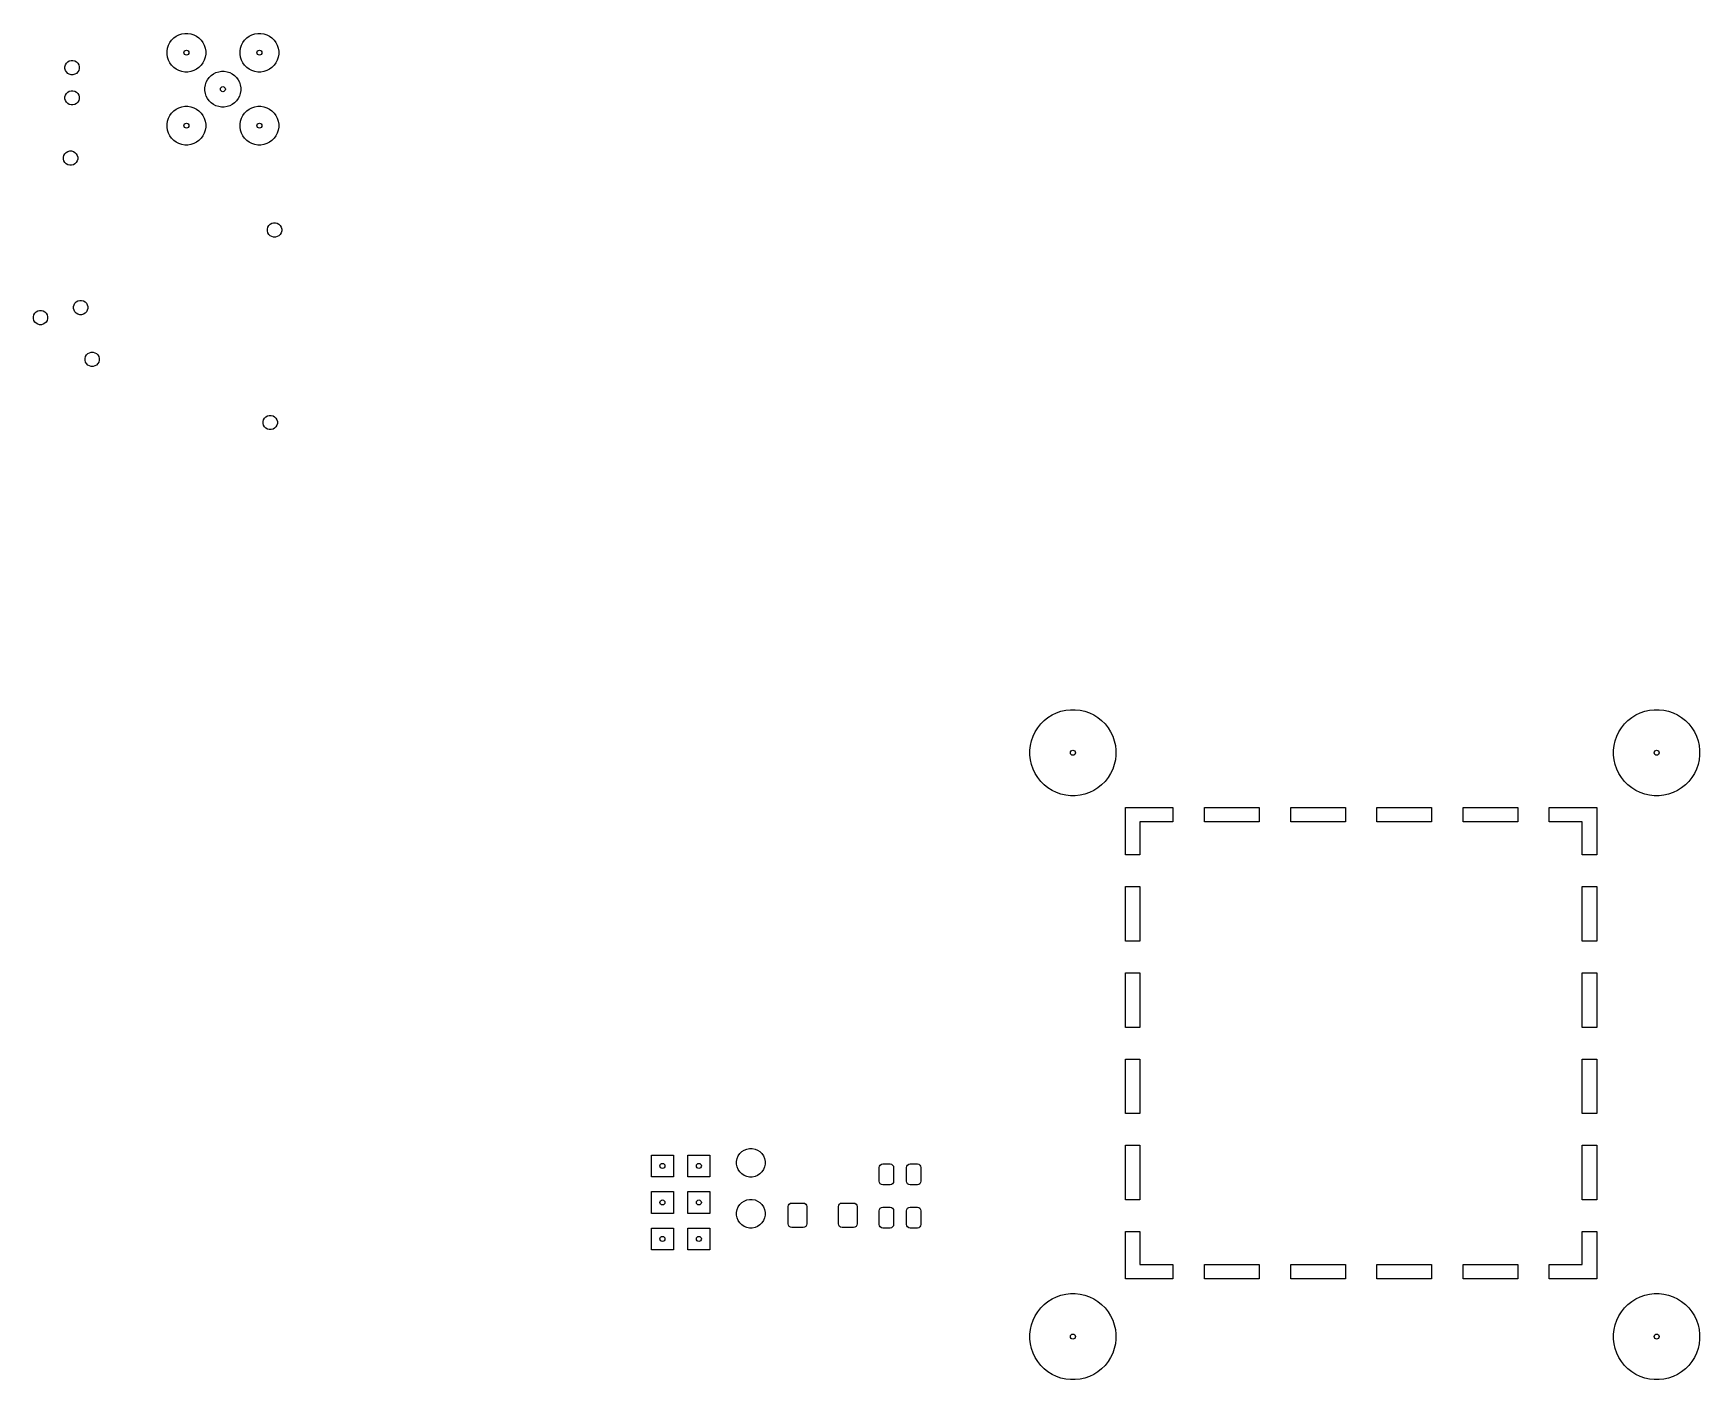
# Model space of a CAD drawing. Extents: x -2.45 to 2.12, y 0.28 to 3.97.
import ezdxf

# ---------------------------------------------------------------- set-up
doc = ezdxf.new("R2010")
doc.units = 0
doc.header["$MEASUREMENT"] = 0
doc.layers.add('BLACK', color=7, linetype='CONTINUOUS')

msp = doc.modelspace()

# ---------------------------------------------------------------- linework, layer by layer
at = {"layer": 'BLACK', "linetype": 'CONTINUOUS'}
for p, q in [((-2.0829, 3.9223), (-2.0816, 3.9305)), ((-2.0816, 3.9305), (-2.079, 3.9384)), ((-2.079, 3.9384), (-2.0752, 3.9459)), ((-2.0752, 3.9459), (-2.0703, 3.9526)), ((-2.0703, 3.9526), (-2.0644, 3.9585)), ((-2.0644, 3.9585), (-2.0577, 3.9634)), ((-2.0577, 3.9634), (-2.0503, 3.9672)), ((-2.0503, 3.9672), (-2.0423, 3.9698)), ((-2.0423, 3.9698), (-2.0341, 3.9711)), ((-2.0341, 3.9711), (-2.0258, 3.9711)), ((-2.0258, 3.9711), (-2.0175, 3.9698)), ((-2.0175, 3.9698), (-2.0096, 3.9672)), ((-2.0096, 3.9672), (-2.0022, 3.9634)), ((-2.0022, 3.9634), (-1.9954, 3.9585)), ((-1.9954, 3.9585), (-1.9895, 3.9526)), ((-1.9895, 3.9526), (-1.9846, 3.9459)), ((-1.9846, 3.9459), (-1.9808, 3.9384)), ((-1.9808, 3.9384), (-1.9782, 3.9305)), ((-1.9782, 3.9305), (-1.9769, 3.9223)), ((-1.8829, 3.9223), (-1.8816, 3.9305)), ((-1.8816, 3.9305), (-1.879, 3.9384)), ((-1.879, 3.9384), (-1.8752, 3.9459)), ((-1.8752, 3.9459), (-1.8703, 3.9526)), ((-1.8703, 3.9526), (-1.8644, 3.9585)), ((-1.8644, 3.9585), (-1.8577, 3.9634)), ((-1.8577, 3.9634), (-1.8503, 3.9672)), ((-1.8503, 3.9672), (-1.8423, 3.9698)), ((-1.8423, 3.9698), (-1.8341, 3.9711)), ((-1.8341, 3.9711), (-1.8258, 3.9711)), ((-1.8258, 3.9711), (-1.8175, 3.9698)), ((-1.8175, 3.9698), (-1.8096, 3.9672)), ((-1.8096, 3.9672), (-1.8022, 3.9634)), ((-1.8022, 3.9634), (-1.7954, 3.9585)), ((-1.7954, 3.9585), (-1.7895, 3.9526)), ((-1.7895, 3.9526), (-1.7846, 3.9459)), ((-1.7846, 3.9459), (-1.7808, 3.9384)), ((-1.7808, 3.9384), (-1.7782, 3.9305)), ((-1.7782, 3.9305), (-1.7769, 3.9223)), ((-2.3628, 3.8797), (-2.3615, 3.8847)), ((-2.3615, 3.8847), (-2.3589, 3.8891)), ((-2.3589, 3.8891), (-2.3553, 3.8928)), ((-2.3553, 3.8928), (-2.3508, 3.8954)), ((-2.3508, 3.8954), (-2.3459, 3.8967)), ((-2.3459, 3.8967), (-2.3407, 3.8967)), ((-2.3407, 3.8967), (-2.3358, 3.8954)), ((-2.3358, 3.8954), (-2.3313, 3.8928)), ((-2.3313, 3.8928), (-2.3277, 3.8891)), ((-2.3277, 3.8891), (-2.3251, 3.8847)), ((-2.3251, 3.8847), (-2.3238, 3.8797)), ((-2.0829, 3.9139), (-2.0829, 3.9223)), ((-2.0816, 3.9057), (-2.0829, 3.9139)), ((-2.079, 3.8978), (-2.0816, 3.9057)), ((-2.0752, 3.8903), (-2.079, 3.8978)), ((-2.0703, 3.8836), (-2.0752, 3.8903)), ((-2.0644, 3.8777), (-2.0703, 3.8836)), ((-1.9895, 3.8836), (-1.9954, 3.8777)), ((-1.9846, 3.8903), (-1.9895, 3.8836)), ((-1.9808, 3.8978), (-1.9846, 3.8903)), ((-1.9782, 3.9057), (-1.9808, 3.8978)), ((-1.9769, 3.9139), (-1.9782, 3.9057)), ((-1.9769, 3.9223), (-1.9769, 3.9139)), ((-1.8829, 3.9139), (-1.8829, 3.9223)), ((-1.8816, 3.9057), (-1.8829, 3.9139)), ((-1.879, 3.8978), (-1.8816, 3.9057)), ((-1.8752, 3.8903), (-1.879, 3.8978)), ((-1.8703, 3.8836), (-1.8752, 3.8903)), ((-1.8644, 3.8777), (-1.8703, 3.8836)), ((-1.7895, 3.8836), (-1.7954, 3.8777)), ((-1.7846, 3.8903), (-1.7895, 3.8836)), ((-1.7808, 3.8978), (-1.7846, 3.8903)), ((-1.7782, 3.9057), (-1.7808, 3.8978)), ((-1.7769, 3.9139), (-1.7782, 3.9057)), ((-1.7769, 3.9223), (-1.7769, 3.9139)), ((-2.3628, 3.8746), (-2.3628, 3.8797)), ((-2.3615, 3.8696), (-2.3628, 3.8746)), ((-2.3589, 3.8652), (-2.3615, 3.8696)), ((-2.3553, 3.8615), (-2.3589, 3.8652)), ((-2.3508, 3.859), (-2.3553, 3.8615)), ((-2.3459, 3.8576), (-2.3508, 3.859)), ((-2.3407, 3.8576), (-2.3459, 3.8576)), ((-2.3358, 3.859), (-2.3407, 3.8576)), ((-2.3313, 3.8615), (-2.3358, 3.859)), ((-2.3277, 3.8652), (-2.3313, 3.8615)), ((-2.3251, 3.8696), (-2.3277, 3.8652)), ((-2.3238, 3.8746), (-2.3251, 3.8696)), ((-2.3238, 3.8797), (-2.3238, 3.8746)), ((-2.0577, 3.8728), (-2.0644, 3.8777)), ((-2.0503, 3.869), (-2.0577, 3.8728)), ((-2.0423, 3.8664), (-2.0503, 3.869)), ((-2.0341, 3.8651), (-2.0423, 3.8664)), ((-2.0258, 3.8651), (-2.0341, 3.8651)), ((-2.0175, 3.8664), (-2.0258, 3.8651)), ((-2.0096, 3.869), (-2.0175, 3.8664)), ((-2.0022, 3.8728), (-2.0096, 3.869)), ((-1.9954, 3.8777), (-2.0022, 3.8728)), ((-1.9778, 3.8296), (-1.9754, 3.8369)), ((-1.9754, 3.8369), (-1.9719, 3.8438)), ((-1.9719, 3.8438), (-1.9673, 3.8501)), ((-1.9673, 3.8501), (-1.9619, 3.8555)), ((-1.9619, 3.8555), (-1.9556, 3.8601)), ((-1.9556, 3.8601), (-1.9488, 3.8636)), ((-1.9488, 3.8636), (-1.9414, 3.866)), ((-1.9414, 3.866), (-1.9338, 3.8672)), ((-1.9338, 3.8672), (-1.9261, 3.8672)), ((-1.9261, 3.8672), (-1.9184, 3.866)), ((-1.9184, 3.866), (-1.9111, 3.8636)), ((-1.9111, 3.8636), (-1.9042, 3.8601)), ((-1.9042, 3.8601), (-1.898, 3.8555)), ((-1.898, 3.8555), (-1.8925, 3.8501)), ((-1.8925, 3.8501), (-1.888, 3.8438)), ((-1.888, 3.8438), (-1.8845, 3.8369)), ((-1.8845, 3.8369), (-1.8821, 3.8296)), ((-1.8577, 3.8728), (-1.8644, 3.8777)), ((-1.8503, 3.869), (-1.8577, 3.8728)), ((-1.8423, 3.8664), (-1.8503, 3.869)), ((-1.8341, 3.8651), (-1.8423, 3.8664)), ((-1.8258, 3.8651), (-1.8341, 3.8651)), ((-1.8175, 3.8664), (-1.8258, 3.8651)), ((-1.8096, 3.869), (-1.8175, 3.8664)), ((-1.8022, 3.8728), (-1.8096, 3.869)), ((-1.7954, 3.8777), (-1.8022, 3.8728)), ((-2.3628, 3.7971), (-2.3615, 3.802)), ((-2.3628, 3.7919), (-2.3628, 3.7971)), ((-2.3615, 3.787), (-2.3628, 3.7919)), ((-2.3615, 3.802), (-2.3589, 3.8065)), ((-2.3589, 3.8065), (-2.3553, 3.8101)), ((-2.3553, 3.8101), (-2.3508, 3.8127)), ((-2.3508, 3.8127), (-2.3459, 3.814)), ((-2.3459, 3.814), (-2.3407, 3.814)), ((-2.3407, 3.814), (-2.3358, 3.8127)), ((-2.3358, 3.8127), (-2.3313, 3.8101)), ((-2.3313, 3.8101), (-2.3277, 3.8065)), ((-2.3277, 3.8065), (-2.3251, 3.802)), ((-2.3251, 3.802), (-2.3238, 3.7971)), ((-2.3238, 3.7919), (-2.3251, 3.787)), ((-2.3238, 3.7971), (-2.3238, 3.7919)), ((-1.979, 3.822), (-1.9778, 3.8296)), ((-1.979, 3.8142), (-1.979, 3.822)), ((-1.9778, 3.8066), (-1.979, 3.8142)), ((-1.9754, 3.7993), (-1.9778, 3.8066)), ((-1.9719, 3.7924), (-1.9754, 3.7993)), ((-1.9673, 3.7861), (-1.9719, 3.7924)), ((-1.888, 3.7924), (-1.8925, 3.7861)), ((-1.8845, 3.7993), (-1.888, 3.7924)), ((-1.8821, 3.8066), (-1.8845, 3.7993)), ((-1.8821, 3.8296), (-1.8809, 3.822)), ((-1.8809, 3.8142), (-1.8821, 3.8066)), ((-1.8809, 3.822), (-1.8809, 3.8142)), ((-2.3589, 3.7825), (-2.3615, 3.787)), ((-2.3553, 3.7789), (-2.3589, 3.7825)), ((-2.3508, 3.7763), (-2.3553, 3.7789)), ((-2.3459, 3.775), (-2.3508, 3.7763)), ((-2.3407, 3.775), (-2.3459, 3.775)), ((-2.3358, 3.7763), (-2.3407, 3.775)), ((-2.3313, 3.7789), (-2.3358, 3.7763)), ((-2.3277, 3.7825), (-2.3313, 3.7789)), ((-2.3251, 3.787), (-2.3277, 3.7825)), ((-2.079, 3.7384), (-2.0752, 3.7459)), ((-2.0752, 3.7459), (-2.0703, 3.7526)), ((-2.0703, 3.7526), (-2.0644, 3.7585)), ((-2.0644, 3.7585), (-2.0577, 3.7634)), ((-2.0577, 3.7634), (-2.0503, 3.7672)), ((-2.0503, 3.7672), (-2.0423, 3.7698)), ((-2.0423, 3.7698), (-2.0341, 3.7711)), ((-2.0341, 3.7711), (-2.0258, 3.7711)), ((-2.0258, 3.7711), (-2.0175, 3.7698)), ((-2.0175, 3.7698), (-2.0096, 3.7672)), ((-2.0096, 3.7672), (-2.0022, 3.7634)), ((-2.0022, 3.7634), (-1.9954, 3.7585)), ((-1.9954, 3.7585), (-1.9895, 3.7526)), ((-1.9895, 3.7526), (-1.9846, 3.7459)), ((-1.9846, 3.7459), (-1.9808, 3.7384)), ((-1.9619, 3.7807), (-1.9673, 3.7861)), ((-1.9556, 3.7761), (-1.9619, 3.7807)), ((-1.9488, 3.7726), (-1.9556, 3.7761)), ((-1.9414, 3.7703), (-1.9488, 3.7726)), ((-1.9338, 3.769), (-1.9414, 3.7703)), ((-1.9261, 3.769), (-1.9338, 3.769)), ((-1.9184, 3.7703), (-1.9261, 3.769)), ((-1.9111, 3.7726), (-1.9184, 3.7703)), ((-1.9042, 3.7761), (-1.9111, 3.7726)), ((-1.898, 3.7807), (-1.9042, 3.7761)), ((-1.8925, 3.7861), (-1.898, 3.7807)), ((-1.879, 3.7384), (-1.8752, 3.7459)), ((-1.8752, 3.7459), (-1.8703, 3.7526)), ((-1.8703, 3.7526), (-1.8644, 3.7585)), ((-1.8644, 3.7585), (-1.8577, 3.7634)), ((-1.8577, 3.7634), (-1.8503, 3.7672)), ((-1.8503, 3.7672), (-1.8423, 3.7698)), ((-1.8423, 3.7698), (-1.8341, 3.7711)), ((-1.8341, 3.7711), (-1.8258, 3.7711)), ((-1.8258, 3.7711), (-1.8175, 3.7698)), ((-1.8175, 3.7698), (-1.8096, 3.7672)), ((-1.8096, 3.7672), (-1.8022, 3.7634)), ((-1.8022, 3.7634), (-1.7954, 3.7585)), ((-1.7954, 3.7585), (-1.7895, 3.7526)), ((-1.7895, 3.7526), (-1.7846, 3.7459)), ((-1.7846, 3.7459), (-1.7808, 3.7384)), ((-2.0829, 3.7223), (-2.0816, 3.7305)), ((-2.0829, 3.7139), (-2.0829, 3.7223)), ((-2.0816, 3.7057), (-2.0829, 3.7139)), ((-2.0816, 3.7305), (-2.079, 3.7384)), ((-2.079, 3.6978), (-2.0816, 3.7057)), ((-1.9808, 3.7384), (-1.9782, 3.7305)), ((-1.9782, 3.7057), (-1.9808, 3.6978)), ((-1.9782, 3.7305), (-1.9769, 3.7223)), ((-1.9769, 3.7139), (-1.9782, 3.7057)), ((-1.9769, 3.7223), (-1.9769, 3.7139)), ((-1.8829, 3.7223), (-1.8816, 3.7305)), ((-1.8829, 3.7139), (-1.8829, 3.7223)), ((-1.8816, 3.7057), (-1.8829, 3.7139)), ((-1.8816, 3.7305), (-1.879, 3.7384)), ((-1.879, 3.6978), (-1.8816, 3.7057)), ((-1.7808, 3.7384), (-1.7782, 3.7305)), ((-1.7782, 3.7057), (-1.7808, 3.6978)), ((-1.7782, 3.7305), (-1.7769, 3.7223)), ((-1.7769, 3.7139), (-1.7782, 3.7057)), ((-1.7769, 3.7223), (-1.7769, 3.7139)), ((-2.0752, 3.6903), (-2.079, 3.6978)), ((-2.0703, 3.6836), (-2.0752, 3.6903)), ((-2.0644, 3.6777), (-2.0703, 3.6836)), ((-2.0577, 3.6728), (-2.0644, 3.6777)), ((-2.0503, 3.669), (-2.0577, 3.6728)), ((-2.0423, 3.6664), (-2.0503, 3.669)), ((-2.0341, 3.6651), (-2.0423, 3.6664)), ((-2.0258, 3.6651), (-2.0341, 3.6651)), ((-2.0175, 3.6664), (-2.0258, 3.6651)), ((-2.0096, 3.669), (-2.0175, 3.6664)), ((-2.0022, 3.6728), (-2.0096, 3.669)), ((-1.9954, 3.6777), (-2.0022, 3.6728)), ((-1.9895, 3.6836), (-1.9954, 3.6777)), ((-1.9846, 3.6903), (-1.9895, 3.6836)), ((-1.9808, 3.6978), (-1.9846, 3.6903)), ((-1.8752, 3.6903), (-1.879, 3.6978)), ((-1.8703, 3.6836), (-1.8752, 3.6903)), ((-1.8644, 3.6777), (-1.8703, 3.6836)), ((-1.8577, 3.6728), (-1.8644, 3.6777)), ((-1.8503, 3.669), (-1.8577, 3.6728)), ((-1.8423, 3.6664), (-1.8503, 3.669)), ((-1.8341, 3.6651), (-1.8423, 3.6664)), ((-1.8258, 3.6651), (-1.8341, 3.6651)), ((-1.8175, 3.6664), (-1.8258, 3.6651)), ((-1.8096, 3.669), (-1.8175, 3.6664)), ((-1.8022, 3.6728), (-1.8096, 3.669)), ((-1.7954, 3.6777), (-1.8022, 3.6728)), ((-1.7895, 3.6836), (-1.7954, 3.6777)), ((-1.7846, 3.6903), (-1.7895, 3.6836)), ((-1.7808, 3.6978), (-1.7846, 3.6903)), ((-2.3668, 3.6317), (-2.3654, 3.6367)), ((-2.3668, 3.6266), (-2.3668, 3.6317)), ((-2.3654, 3.6216), (-2.3668, 3.6266)), ((-2.3654, 3.6367), (-2.3629, 3.6411)), ((-2.3629, 3.6172), (-2.3654, 3.6216)), ((-2.3629, 3.6411), (-2.3592, 3.6448)), ((-2.3592, 3.6135), (-2.3629, 3.6172)), ((-2.3592, 3.6448), (-2.3548, 3.6473)), ((-2.3548, 3.6109), (-2.3592, 3.6135)), ((-2.3548, 3.6473), (-2.3498, 3.6487)), ((-2.3498, 3.6096), (-2.3548, 3.6109)), ((-2.3498, 3.6487), (-2.3447, 3.6487)), ((-2.3447, 3.6096), (-2.3498, 3.6096)), ((-2.3447, 3.6487), (-2.3397, 3.6473)), ((-2.3397, 3.6109), (-2.3447, 3.6096)), ((-2.3397, 3.6473), (-2.3353, 3.6448)), ((-2.3353, 3.6135), (-2.3397, 3.6109)), ((-2.3353, 3.6448), (-2.3316, 3.6411)), ((-2.3316, 3.6172), (-2.3353, 3.6135)), ((-2.3316, 3.6411), (-2.3291, 3.6367)), ((-2.3291, 3.6216), (-2.3316, 3.6172)), ((-2.3291, 3.6367), (-2.3277, 3.6317)), ((-2.3277, 3.6266), (-2.3291, 3.6216)), ((-2.3277, 3.6317), (-2.3277, 3.6266)), ((-1.8077, 3.4349), (-1.8064, 3.4398)), ((-1.8077, 3.4297), (-1.8077, 3.4349)), ((-1.8064, 3.4248), (-1.8077, 3.4297)), ((-1.8064, 3.4398), (-1.8038, 3.4443)), ((-1.8038, 3.4443), (-1.8002, 3.4479)), ((-1.8002, 3.4479), (-1.7957, 3.4505)), ((-1.7957, 3.4505), (-1.7908, 3.4518)), ((-1.7908, 3.4518), (-1.7856, 3.4518)), ((-1.7856, 3.4518), (-1.7807, 3.4505)), ((-1.7807, 3.4505), (-1.7762, 3.4479)), ((-1.7762, 3.4479), (-1.7726, 3.4443)), ((-1.7726, 3.4443), (-1.77, 3.4398)), ((-1.77, 3.4398), (-1.7687, 3.4349)), ((-1.7687, 3.4297), (-1.77, 3.4248)), ((-1.7687, 3.4349), (-1.7687, 3.4297)), ((-1.8038, 3.4203), (-1.8064, 3.4248)), ((-1.8002, 3.4167), (-1.8038, 3.4203)), ((-1.7957, 3.4141), (-1.8002, 3.4167)), ((-1.7908, 3.4128), (-1.7957, 3.4141)), ((-1.7856, 3.4128), (-1.7908, 3.4128)), ((-1.7807, 3.4141), (-1.7856, 3.4128)), ((-1.7762, 3.4167), (-1.7807, 3.4141)), ((-1.7726, 3.4203), (-1.7762, 3.4167)), ((-1.77, 3.4248), (-1.7726, 3.4203)), ((-2.4494, 3.1947), (-2.4481, 3.1997)), ((-2.4481, 3.1997), (-2.4455, 3.2041)), ((-2.4455, 3.2041), (-2.4419, 3.2077)), ((-2.4419, 3.2077), (-2.4375, 3.2103)), ((-2.4375, 3.2103), (-2.4325, 3.2116)), ((-2.4325, 3.2116), (-2.4274, 3.2116)), ((-2.4274, 3.2116), (-2.4224, 3.2103)), ((-2.4224, 3.2103), (-2.4179, 3.2077)), ((-2.4179, 3.2077), (-2.4143, 3.2041)), ((-2.4143, 3.2041), (-2.4117, 3.1997)), ((-2.4117, 3.1997), (-2.4104, 3.1947)), ((-2.3392, 3.2223), (-2.3379, 3.2272)), ((-2.3392, 3.2171), (-2.3392, 3.2223)), ((-2.3379, 3.2122), (-2.3392, 3.2171)), ((-2.3379, 3.2272), (-2.3353, 3.2317)), ((-2.3353, 3.2077), (-2.3379, 3.2122)), ((-2.3353, 3.2317), (-2.3317, 3.2353)), ((-2.3317, 3.2041), (-2.3353, 3.2077)), ((-2.3317, 3.2353), (-2.3272, 3.2379)), ((-2.3272, 3.2015), (-2.3317, 3.2041)), ((-2.3272, 3.2379), (-2.3223, 3.2392)), ((-2.3223, 3.2002), (-2.3272, 3.2015)), ((-2.3223, 3.2392), (-2.3171, 3.2392)), ((-2.3171, 3.2002), (-2.3223, 3.2002)), ((-2.3171, 3.2392), (-2.3122, 3.2379)), ((-2.3122, 3.2015), (-2.3171, 3.2002)), ((-2.3122, 3.2379), (-2.3077, 3.2353)), ((-2.3077, 3.2041), (-2.3122, 3.2015)), ((-2.3077, 3.2353), (-2.3041, 3.2317)), ((-2.3041, 3.2077), (-2.3077, 3.2041)), ((-2.3041, 3.2317), (-2.3015, 3.2272)), ((-2.3015, 3.2122), (-2.3041, 3.2077)), ((-2.3015, 3.2272), (-2.3002, 3.2223)), ((-2.3002, 3.2171), (-2.3015, 3.2122)), ((-2.3002, 3.2223), (-2.3002, 3.2171)), ((-2.4494, 3.1896), (-2.4494, 3.1947)), ((-2.4481, 3.1846), (-2.4494, 3.1896)), ((-2.4455, 3.1801), (-2.4481, 3.1846)), ((-2.4419, 3.1765), (-2.4455, 3.1801)), ((-2.4375, 3.1739), (-2.4419, 3.1765)), ((-2.4325, 3.1726), (-2.4375, 3.1739)), ((-2.4274, 3.1726), (-2.4325, 3.1726)), ((-2.4224, 3.1739), (-2.4274, 3.1726)), ((-2.4179, 3.1765), (-2.4224, 3.1739)), ((-2.4143, 3.1801), (-2.4179, 3.1765)), ((-2.4117, 3.1846), (-2.4143, 3.1801)), ((-2.4104, 3.1896), (-2.4117, 3.1846)), ((-2.4104, 3.1947), (-2.4104, 3.1896)), ((-2.3077, 3.0805), (-2.3064, 3.0855)), ((-2.3077, 3.0754), (-2.3077, 3.0805)), ((-2.3064, 3.0704), (-2.3077, 3.0754)), ((-2.3064, 3.0855), (-2.3038, 3.0899)), ((-2.3038, 3.066), (-2.3064, 3.0704)), ((-2.3038, 3.0899), (-2.3002, 3.0936)), ((-2.3002, 3.0623), (-2.3038, 3.066)), ((-2.3002, 3.0936), (-2.2957, 3.0961)), ((-2.2957, 3.0598), (-2.3002, 3.0623)), ((-2.2957, 3.0961), (-2.2908, 3.0975)), ((-2.2908, 3.0975), (-2.2856, 3.0975)), ((-2.2856, 3.0975), (-2.2807, 3.0961)), ((-2.2807, 3.0961), (-2.2762, 3.0936)), ((-2.2762, 3.0623), (-2.2807, 3.0598)), ((-2.2762, 3.0936), (-2.2726, 3.0899)), ((-2.2726, 3.066), (-2.2762, 3.0623)), ((-2.2726, 3.0899), (-2.27, 3.0855)), ((-2.27, 3.0704), (-2.2726, 3.066)), ((-2.27, 3.0855), (-2.2687, 3.0805)), ((-2.2687, 3.0754), (-2.27, 3.0704)), ((-2.2687, 3.0805), (-2.2687, 3.0754)), ((-2.2908, 3.0584), (-2.2957, 3.0598)), ((-2.2856, 3.0584), (-2.2908, 3.0584)), ((-2.2807, 3.0598), (-2.2856, 3.0584)), ((-1.8075, 2.9229), (-1.8026, 2.9242)), ((-1.8026, 2.9242), (-1.7974, 2.9242)), ((-1.7974, 2.9242), (-1.7925, 2.9229)), ((-1.8195, 2.9073), (-1.8182, 2.9123)), ((-1.8195, 2.9022), (-1.8195, 2.9073)), ((-1.8182, 2.8972), (-1.8195, 2.9022)), ((-1.8182, 2.9123), (-1.8156, 2.9167)), ((-1.8156, 2.8927), (-1.8182, 2.8972)), ((-1.8156, 2.9167), (-1.812, 2.9203)), ((-1.812, 2.8891), (-1.8156, 2.8927)), ((-1.812, 2.9203), (-1.8075, 2.9229)), ((-1.8075, 2.8865), (-1.812, 2.8891)), ((-1.8026, 2.8852), (-1.8075, 2.8865)), ((-1.7974, 2.8852), (-1.8026, 2.8852)), ((-1.7925, 2.8865), (-1.7974, 2.8852)), ((-1.7925, 2.9229), (-1.788, 2.9203)), ((-1.788, 2.8891), (-1.7925, 2.8865)), ((-1.788, 2.9203), (-1.7844, 2.9167)), ((-1.7844, 2.8927), (-1.788, 2.8891)), ((-1.7844, 2.9167), (-1.7818, 2.9123)), ((-1.7818, 2.8972), (-1.7844, 2.8927)), ((-1.7818, 2.9123), (-1.7805, 2.9073)), ((-1.7805, 2.9022), (-1.7818, 2.8972)), ((-1.7805, 2.9073), (-1.7805, 2.9022)), ((0.3317, 2.0963), (0.3429, 2.1034)), ((0.3429, 2.1034), (0.3548, 2.1091)), ((0.3548, 2.1091), (0.3673, 2.1135)), ((0.3673, 2.1135), (0.3802, 2.1164)), ((0.3802, 2.1164), (0.3934, 2.1179)), ((0.3934, 2.1179), (0.4066, 2.1179)), ((0.4066, 2.1179), (0.4198, 2.1164)), ((0.4198, 2.1164), (0.4327, 2.1135)), ((0.4327, 2.1135), (0.4452, 2.1091)), ((0.4452, 2.1091), (0.4571, 2.1034)), ((0.4571, 2.1034), (0.4683, 2.0963)), ((1.9317, 2.0963), (1.9429, 2.1034)), ((1.9429, 2.1034), (1.9548, 2.1091)), ((1.9548, 2.1091), (1.9673, 2.1135)), ((1.9673, 2.1135), (1.9802, 2.1164)), ((1.9802, 2.1164), (1.9934, 2.1179)), ((1.9934, 2.1179), (2.0066, 2.1179)), ((2.0066, 2.1179), (2.0198, 2.1164)), ((2.0198, 2.1164), (2.0327, 2.1135)), ((2.0327, 2.1135), (2.0452, 2.1091)), ((2.0452, 2.1091), (2.0571, 2.1034)), ((2.0571, 2.1034), (2.0683, 2.0963)), ((0.2909, 2.0452), (0.2966, 2.0571)), ((0.2966, 2.0571), (0.3037, 2.0683)), ((0.3037, 2.0683), (0.3119, 2.0787)), ((0.3119, 2.0787), (0.3213, 2.0881)), ((0.3213, 2.0881), (0.3317, 2.0963)), ((0.4683, 2.0963), (0.4787, 2.0881)), ((0.4787, 2.0881), (0.4881, 2.0787)), ((0.4881, 2.0787), (0.4963, 2.0683)), ((0.4963, 2.0683), (0.5034, 2.0571)), ((0.5034, 2.0571), (0.5091, 2.0452)), ((1.8909, 2.0452), (1.8966, 2.0571)), ((1.8966, 2.0571), (1.9037, 2.0683)), ((1.9037, 2.0683), (1.9119, 2.0787)), ((1.9119, 2.0787), (1.9213, 2.0881)), ((1.9213, 2.0881), (1.9317, 2.0963)), ((2.0683, 2.0963), (2.0787, 2.0881)), ((2.0787, 2.0881), (2.0881, 2.0787)), ((2.0881, 2.0787), (2.0963, 2.0683)), ((2.0963, 2.0683), (2.1034, 2.0571)), ((2.1034, 2.0571), (2.1091, 2.0452)), ((0.2821, 2.0066), (0.2836, 2.0198)), ((0.2836, 2.0198), (0.2865, 2.0327)), ((0.2865, 2.0327), (0.2909, 2.0452)), ((0.5091, 2.0452), (0.5135, 2.0327)), ((0.5135, 2.0327), (0.5164, 2.0198)), ((0.5164, 2.0198), (0.5179, 2.0066)), ((1.8821, 2.0066), (1.8836, 2.0198)), ((1.8836, 2.0198), (1.8865, 2.0327)), ((1.8865, 2.0327), (1.8909, 2.0452)), ((2.1091, 2.0452), (2.1135, 2.0327)), ((2.1135, 2.0327), (2.1164, 2.0198)), ((2.1164, 2.0198), (2.1179, 2.0066)), ((0.2821, 1.9934), (0.2821, 2.0066)), ((0.2836, 1.9802), (0.2821, 1.9934)), ((0.2865, 1.9673), (0.2836, 1.9802)), ((0.2909, 1.9548), (0.2865, 1.9673)), ((0.5135, 1.9673), (0.5091, 1.9548)), ((0.5164, 1.9802), (0.5135, 1.9673)), ((0.5179, 1.9934), (0.5164, 1.9802)), ((0.5179, 2.0066), (0.5179, 1.9934)), ((1.8821, 1.9934), (1.8821, 2.0066)), ((1.8836, 1.9802), (1.8821, 1.9934)), ((1.8865, 1.9673), (1.8836, 1.9802)), ((1.8909, 1.9548), (1.8865, 1.9673)), ((2.1135, 1.9673), (2.1091, 1.9548)), ((2.1164, 1.9802), (2.1135, 1.9673)), ((2.1179, 1.9934), (2.1164, 1.9802)), ((2.1179, 2.0066), (2.1179, 1.9934)), ((0.2966, 1.9429), (0.2909, 1.9548)), ((0.3037, 1.9317), (0.2966, 1.9429)), ((0.3119, 1.9213), (0.3037, 1.9317)), ((0.3213, 1.9119), (0.3119, 1.9213)), ((0.4881, 1.9213), (0.4787, 1.9119)), ((0.4963, 1.9317), (0.4881, 1.9213)), ((0.5034, 1.9429), (0.4963, 1.9317)), ((0.5091, 1.9548), (0.5034, 1.9429)), ((1.8966, 1.9429), (1.8909, 1.9548)), ((1.9037, 1.9317), (1.8966, 1.9429)), ((1.9119, 1.9213), (1.9037, 1.9317)), ((1.9213, 1.9119), (1.9119, 1.9213)), ((2.0881, 1.9213), (2.0787, 1.9119)), ((2.0963, 1.9317), (2.0881, 1.9213)), ((2.1034, 1.9429), (2.0963, 1.9317)), ((2.1091, 1.9548), (2.1034, 1.9429)), ((0.3317, 1.9037), (0.3213, 1.9119)), ((0.3429, 1.8966), (0.3317, 1.9037)), ((0.3548, 1.8909), (0.3429, 1.8966)), ((0.3673, 1.8865), (0.3548, 1.8909)), ((0.3802, 1.8836), (0.3673, 1.8865)), ((0.3934, 1.8821), (0.3802, 1.8836)), ((0.4066, 1.8821), (0.3934, 1.8821)), ((0.4198, 1.8836), (0.4066, 1.8821)), ((0.4327, 1.8865), (0.4198, 1.8836)), ((0.4452, 1.8909), (0.4327, 1.8865)), ((0.4571, 1.8966), (0.4452, 1.8909)), ((0.4683, 1.9037), (0.4571, 1.8966)), ((0.4787, 1.9119), (0.4683, 1.9037)), ((1.9317, 1.9037), (1.9213, 1.9119)), ((1.9429, 1.8966), (1.9317, 1.9037)), ((1.9548, 1.8909), (1.9429, 1.8966)), ((1.9673, 1.8865), (1.9548, 1.8909)), ((1.9802, 1.8836), (1.9673, 1.8865)), ((1.9934, 1.8821), (1.9802, 1.8836)), ((2.0066, 1.8821), (1.9934, 1.8821)), ((2.0198, 1.8836), (2.0066, 1.8821)), ((2.0327, 1.8865), (2.0198, 1.8836)), ((2.0452, 1.8909), (2.0327, 1.8865)), ((2.0571, 1.8966), (2.0452, 1.8909)), ((2.0683, 1.9037), (2.0571, 1.8966)), ((2.0787, 1.9119), (2.0683, 1.9037)), ((0.5443, 1.8103), (0.5443, 1.8497)), ((0.5443, 1.8497), (0.5837, 1.8497)), ((0.5837, 1.8497), (0.6743, 1.8497)), ((0.6743, 1.8497), (0.6743, 1.8103)), ((0.7609, 1.8103), (0.7609, 1.8497)), ((0.7609, 1.8497), (0.9105, 1.8497)), ((0.9105, 1.8497), (0.9105, 1.8103)), ((0.9971, 1.8103), (0.9971, 1.8497)), ((0.9971, 1.8497), (1.1467, 1.8497)), ((1.1467, 1.8497), (1.1467, 1.8103)), ((1.2333, 1.8103), (1.2333, 1.8497)), ((1.2333, 1.8497), (1.3829, 1.8497)), ((1.3829, 1.8497), (1.3829, 1.8103)), ((1.4695, 1.8103), (1.4695, 1.8497)), ((1.4695, 1.8497), (1.6191, 1.8497)), ((1.6191, 1.8497), (1.6191, 1.8103)), ((1.7058, 1.8103), (1.7058, 1.8497)), ((1.7058, 1.8497), (1.7963, 1.8497)), ((1.7963, 1.8497), (1.8357, 1.8497)), ((1.8357, 1.8497), (1.8357, 1.8103)), ((0.5443, 1.7197), (0.5443, 1.8103)), ((0.6743, 1.8103), (0.5837, 1.8103)), ((0.5837, 1.8103), (0.5837, 1.7197)), ((0.9105, 1.8103), (0.7609, 1.8103)), ((1.1467, 1.8103), (0.9971, 1.8103)), ((1.3829, 1.8103), (1.2333, 1.8103)), ((1.6191, 1.8103), (1.4695, 1.8103)), ((1.7963, 1.8103), (1.7058, 1.8103)), ((1.7963, 1.7197), (1.7963, 1.8103)), ((1.8357, 1.8103), (1.8357, 1.7197)), ((0.5837, 1.7197), (0.5443, 1.7197)), ((1.8357, 1.7197), (1.7963, 1.7197)), ((0.5443, 1.4835), (0.5443, 1.6331)), ((0.5443, 1.6331), (0.5837, 1.6331)), ((0.5837, 1.6331), (0.5837, 1.4835)), ((1.7963, 1.4835), (1.7963, 1.6331)), ((1.7963, 1.6331), (1.8357, 1.6331)), ((1.8357, 1.6331), (1.8357, 1.4835)), ((0.5837, 1.4835), (0.5443, 1.4835)), ((1.8357, 1.4835), (1.7963, 1.4835)), ((0.5443, 1.2473), (0.5443, 1.3969)), ((0.5443, 1.3969), (0.5837, 1.3969)), ((0.5837, 1.3969), (0.5837, 1.2473)), ((1.7963, 1.2473), (1.7963, 1.3969)), ((1.7963, 1.3969), (1.8357, 1.3969)), ((1.8357, 1.3969), (1.8357, 1.2473)), ((0.5837, 1.2473), (0.5443, 1.2473)), ((1.8357, 1.2473), (1.7963, 1.2473)), ((0.5443, 1.0111), (0.5443, 1.1607)), ((0.5443, 1.1607), (0.5837, 1.1607)), ((0.5837, 1.1607), (0.5837, 1.0111)), ((1.7963, 1.0111), (1.7963, 1.1607)), ((1.7963, 1.1607), (1.8357, 1.1607)), ((1.8357, 1.1607), (1.8357, 1.0111)), ((0.5837, 1.0111), (0.5443, 1.0111)), ((1.8357, 1.0111), (1.7963, 1.0111)), ((-0.5013, 0.9112), (-0.4941, 0.9141)), ((-0.4941, 0.9141), (-0.4866, 0.9156)), ((-0.4866, 0.9156), (-0.4789, 0.9156)), ((-0.4789, 0.9156), (-0.4713, 0.9141)), ((-0.4713, 0.9141), (-0.4642, 0.9112)), ((0.5443, 0.7749), (0.5443, 0.9245)), ((0.5443, 0.9245), (0.5837, 0.9245)), ((0.5837, 0.9245), (0.5837, 0.7749)), ((1.7963, 0.7749), (1.7963, 0.9245)), ((1.7963, 0.9245), (1.8357, 0.9245)), ((1.8357, 0.9245), (1.8357, 0.7749)), ((-0.7552, 0.8376), (-0.7552, 0.8976)), ((-0.7552, 0.8976), (-0.6952, 0.8976)), ((-0.6952, 0.8976), (-0.6952, 0.8376)), ((-0.6552, 0.8376), (-0.6552, 0.8976)), ((-0.6552, 0.8976), (-0.5952, 0.8976)), ((-0.5952, 0.8976), (-0.5952, 0.8376)), ((-0.5219, 0.8803), (-0.5204, 0.8879)), ((-0.5219, 0.8726), (-0.5219, 0.8803)), ((-0.5204, 0.865), (-0.5219, 0.8726)), ((-0.5204, 0.8879), (-0.5174, 0.895)), ((-0.5174, 0.895), (-0.5131, 0.9014)), ((-0.5131, 0.9014), (-0.5077, 0.9069)), ((-0.5077, 0.9069), (-0.5013, 0.9112)), ((-0.4642, 0.9112), (-0.4577, 0.9069)), ((-0.4577, 0.9069), (-0.4523, 0.9014)), ((-0.4523, 0.9014), (-0.448, 0.895)), ((-0.448, 0.895), (-0.445, 0.8879)), ((-0.445, 0.8879), (-0.4435, 0.8803)), ((-0.4435, 0.8726), (-0.445, 0.865)), ((-0.4435, 0.8803), (-0.4435, 0.8726)), ((-0.13, 0.867), (-0.1279, 0.8702)), ((-0.1279, 0.8702), (-0.1247, 0.8724)), ((-0.1247, 0.8724), (-0.1209, 0.8731)), ((-0.1209, 0.8731), (-0.1012, 0.8731)), ((-0.1012, 0.8731), (-0.0975, 0.8724)), ((-0.0975, 0.8724), (-0.0943, 0.8702)), ((-0.0943, 0.8702), (-0.0921, 0.867)), ((-0.0552, 0.867), (-0.0531, 0.8702)), ((-0.0531, 0.8702), (-0.0499, 0.8724)), ((-0.0499, 0.8724), (-0.0461, 0.8731)), ((-0.0461, 0.8731), (-0.0264, 0.8731)), ((-0.0264, 0.8731), (-0.0227, 0.8724)), ((-0.0227, 0.8724), (-0.0195, 0.8702)), ((-0.0195, 0.8702), (-0.0173, 0.867)), ((-0.6952, 0.8376), (-0.7552, 0.8376)), ((-0.5952, 0.8376), (-0.6552, 0.8376)), ((-0.5174, 0.8579), (-0.5204, 0.865)), ((-0.5131, 0.8515), (-0.5174, 0.8579)), ((-0.5077, 0.846), (-0.5131, 0.8515)), ((-0.5013, 0.8417), (-0.5077, 0.846)), ((-0.4941, 0.8388), (-0.5013, 0.8417)), ((-0.4866, 0.8373), (-0.4941, 0.8388)), ((-0.4789, 0.8373), (-0.4866, 0.8373)), ((-0.4713, 0.8388), (-0.4789, 0.8373)), ((-0.4642, 0.8417), (-0.4713, 0.8388)), ((-0.4577, 0.846), (-0.4642, 0.8417)), ((-0.4523, 0.8515), (-0.4577, 0.846)), ((-0.448, 0.8579), (-0.4523, 0.8515)), ((-0.445, 0.865), (-0.448, 0.8579)), ((-0.1307, 0.8633), (-0.13, 0.867)), ((-0.1307, 0.8259), (-0.1307, 0.8633)), ((-0.13, 0.8221), (-0.1307, 0.8259)), ((-0.0921, 0.867), (-0.0914, 0.8633)), ((-0.0914, 0.8259), (-0.0921, 0.8221)), ((-0.0914, 0.8633), (-0.0914, 0.8259)), ((-0.0559, 0.8633), (-0.0552, 0.867)), ((-0.0559, 0.8259), (-0.0559, 0.8633)), ((-0.0552, 0.8221), (-0.0559, 0.8259)), ((-0.0173, 0.867), (-0.0166, 0.8633)), ((-0.0166, 0.8259), (-0.0173, 0.8221)), ((-0.0166, 0.8633), (-0.0166, 0.8259)), ((-0.7552, 0.7376), (-0.7552, 0.7976)), ((-0.7552, 0.7976), (-0.6952, 0.7976)), ((-0.6952, 0.7976), (-0.6952, 0.7376)), ((-0.6552, 0.7376), (-0.6552, 0.7976)), ((-0.6552, 0.7976), (-0.5952, 0.7976)), ((-0.5952, 0.7976), (-0.5952, 0.7376)), ((-0.1279, 0.8189), (-0.13, 0.8221)), ((-0.1247, 0.8168), (-0.1279, 0.8189)), ((-0.1209, 0.816), (-0.1247, 0.8168)), ((-0.1012, 0.816), (-0.1209, 0.816)), ((-0.0975, 0.8168), (-0.1012, 0.816)), ((-0.0943, 0.8189), (-0.0975, 0.8168)), ((-0.0921, 0.8221), (-0.0943, 0.8189)), ((-0.0531, 0.8189), (-0.0552, 0.8221)), ((-0.0499, 0.8168), (-0.0531, 0.8189)), ((-0.0461, 0.816), (-0.0499, 0.8168)), ((-0.0264, 0.816), (-0.0461, 0.816)), ((-0.0227, 0.8168), (-0.0264, 0.816)), ((-0.0195, 0.8189), (-0.0227, 0.8168)), ((-0.0173, 0.8221), (-0.0195, 0.8189)), ((-0.6952, 0.7376), (-0.7552, 0.7376)), ((-0.5952, 0.7376), (-0.6552, 0.7376)), ((-0.5219, 0.7405), (-0.5204, 0.7481)), ((-0.5219, 0.7328), (-0.5219, 0.7405)), ((-0.5204, 0.7253), (-0.5219, 0.7328)), ((-0.5204, 0.7481), (-0.5174, 0.7552)), ((-0.5174, 0.7552), (-0.5131, 0.7617)), ((-0.5131, 0.7617), (-0.5077, 0.7671)), ((-0.5077, 0.7671), (-0.5013, 0.7714)), ((-0.5013, 0.7714), (-0.4941, 0.7744)), ((-0.4941, 0.7744), (-0.4866, 0.7759)), ((-0.4866, 0.7759), (-0.4789, 0.7759)), ((-0.4789, 0.7759), (-0.4713, 0.7744)), ((-0.4713, 0.7744), (-0.4642, 0.7714)), ((-0.4642, 0.7714), (-0.4577, 0.7671)), ((-0.4577, 0.7671), (-0.4523, 0.7617)), ((-0.4523, 0.7617), (-0.448, 0.7552)), ((-0.448, 0.7552), (-0.445, 0.7481)), ((-0.445, 0.7481), (-0.4435, 0.7405)), ((-0.4435, 0.7328), (-0.445, 0.7253)), ((-0.4435, 0.7405), (-0.4435, 0.7328)), ((-0.3806, 0.7562), (-0.3798, 0.7599)), ((-0.3806, 0.7089), (-0.3806, 0.7562)), ((-0.3798, 0.7599), (-0.3777, 0.7631)), ((-0.3777, 0.7631), (-0.3745, 0.7653)), ((-0.3745, 0.7653), (-0.3707, 0.766)), ((-0.3707, 0.766), (-0.3392, 0.766)), ((-0.3392, 0.766), (-0.3354, 0.7653)), ((-0.3354, 0.7653), (-0.3323, 0.7631)), ((-0.3323, 0.7631), (-0.3301, 0.7599)), ((-0.3301, 0.7599), (-0.3294, 0.7562)), ((-0.3294, 0.7562), (-0.3294, 0.7089)), ((-0.2428, 0.7562), (-0.242, 0.7599)), ((-0.2428, 0.7089), (-0.2428, 0.7562)), ((-0.242, 0.7599), (-0.2399, 0.7631)), ((-0.2399, 0.7631), (-0.2367, 0.7653)), ((-0.2367, 0.7653), (-0.2329, 0.766)), ((-0.2329, 0.766), (-0.2014, 0.766)), ((-0.2014, 0.766), (-0.1977, 0.7653)), ((-0.1977, 0.7653), (-0.1945, 0.7631)), ((-0.1945, 0.7631), (-0.1923, 0.7599)), ((-0.1923, 0.7599), (-0.1916, 0.7562)), ((-0.1916, 0.7562), (-0.1916, 0.7089)), ((-0.1307, 0.7448), (-0.13, 0.7485)), ((-0.1307, 0.7074), (-0.1307, 0.7448)), ((-0.13, 0.7485), (-0.1279, 0.7517)), ((-0.1279, 0.7517), (-0.1247, 0.7538)), ((-0.1247, 0.7538), (-0.1209, 0.7546)), ((-0.1209, 0.7546), (-0.1012, 0.7546)), ((-0.1012, 0.7546), (-0.0975, 0.7538)), ((-0.0975, 0.7538), (-0.0943, 0.7517)), ((-0.0943, 0.7517), (-0.0921, 0.7485)), ((-0.0921, 0.7485), (-0.0914, 0.7448)), ((-0.0914, 0.7448), (-0.0914, 0.7074)), ((-0.0559, 0.7448), (-0.0552, 0.7485)), ((-0.0559, 0.7074), (-0.0559, 0.7448)), ((-0.0552, 0.7485), (-0.0531, 0.7517)), ((-0.0531, 0.7517), (-0.0499, 0.7538)), ((-0.0499, 0.7538), (-0.0461, 0.7546)), ((-0.0461, 0.7546), (-0.0264, 0.7546)), ((-0.0264, 0.7546), (-0.0227, 0.7538)), ((-0.0227, 0.7538), (-0.0195, 0.7517)), ((-0.0195, 0.7517), (-0.0173, 0.7485)), ((-0.0173, 0.7485), (-0.0166, 0.7448)), ((-0.0166, 0.7448), (-0.0166, 0.7074)), ((0.5837, 0.7749), (0.5443, 0.7749)), ((1.8357, 0.7749), (1.7963, 0.7749)), ((-0.7552, 0.6376), (-0.7552, 0.6976)), ((-0.7552, 0.6976), (-0.6952, 0.6976)), ((-0.6952, 0.6976), (-0.6952, 0.6376)), ((-0.6552, 0.6376), (-0.6552, 0.6976)), ((-0.6552, 0.6976), (-0.5952, 0.6976)), ((-0.5952, 0.6976), (-0.5952, 0.6376)), ((-0.5174, 0.7181), (-0.5204, 0.7253)), ((-0.5131, 0.7117), (-0.5174, 0.7181)), ((-0.5077, 0.7063), (-0.5131, 0.7117)), ((-0.5013, 0.702), (-0.5077, 0.7063)), ((-0.4941, 0.699), (-0.5013, 0.702)), ((-0.4866, 0.6975), (-0.4941, 0.699)), ((-0.4789, 0.6975), (-0.4866, 0.6975)), ((-0.4713, 0.699), (-0.4789, 0.6975)), ((-0.4642, 0.702), (-0.4713, 0.699)), ((-0.4577, 0.7063), (-0.4642, 0.702)), ((-0.4523, 0.7117), (-0.4577, 0.7063)), ((-0.448, 0.7181), (-0.4523, 0.7117)), ((-0.445, 0.7253), (-0.448, 0.7181)), ((-0.3798, 0.7052), (-0.3806, 0.7089)), ((-0.3777, 0.702), (-0.3798, 0.7052)), ((-0.3745, 0.6998), (-0.3777, 0.702)), ((-0.3707, 0.6991), (-0.3745, 0.6998)), ((-0.3392, 0.6991), (-0.3707, 0.6991)), ((-0.3354, 0.6998), (-0.3392, 0.6991)), ((-0.3323, 0.702), (-0.3354, 0.6998)), ((-0.3301, 0.7052), (-0.3323, 0.702)), ((-0.3294, 0.7089), (-0.3301, 0.7052)), ((-0.242, 0.7052), (-0.2428, 0.7089)), ((-0.2399, 0.702), (-0.242, 0.7052)), ((-0.2367, 0.6998), (-0.2399, 0.702)), ((-0.2329, 0.6991), (-0.2367, 0.6998)), ((-0.2014, 0.6991), (-0.2329, 0.6991)), ((-0.1977, 0.6998), (-0.2014, 0.6991)), ((-0.1945, 0.702), (-0.1977, 0.6998)), ((-0.1923, 0.7052), (-0.1945, 0.702)), ((-0.1916, 0.7089), (-0.1923, 0.7052)), ((-0.13, 0.7036), (-0.1307, 0.7074)), ((-0.1279, 0.7004), (-0.13, 0.7036)), ((-0.1247, 0.6983), (-0.1279, 0.7004)), ((-0.1209, 0.6975), (-0.1247, 0.6983)), ((-0.1012, 0.6975), (-0.1209, 0.6975)), ((-0.0975, 0.6983), (-0.1012, 0.6975)), ((-0.0943, 0.7004), (-0.0975, 0.6983)), ((-0.0921, 0.7036), (-0.0943, 0.7004)), ((-0.0914, 0.7074), (-0.0921, 0.7036)), ((-0.0552, 0.7036), (-0.0559, 0.7074)), ((-0.0531, 0.7004), (-0.0552, 0.7036)), ((-0.0499, 0.6983), (-0.0531, 0.7004)), ((-0.0461, 0.6975), (-0.0499, 0.6983)), ((-0.0264, 0.6975), (-0.0461, 0.6975)), ((-0.0227, 0.6983), (-0.0264, 0.6975)), ((-0.0195, 0.7004), (-0.0227, 0.6983)), ((-0.0173, 0.7036), (-0.0195, 0.7004)), ((-0.0166, 0.7074), (-0.0173, 0.7036)), ((0.5443, 0.5977), (0.5443, 0.6882)), ((0.5443, 0.6882), (0.5837, 0.6882)), ((0.5837, 0.6882), (0.5837, 0.5977)), ((1.7963, 0.5977), (1.7963, 0.6882)), ((1.7963, 0.6882), (1.8357, 0.6882)), ((1.8357, 0.6882), (1.8357, 0.5977)), ((-0.6952, 0.6376), (-0.7552, 0.6376)), ((-0.5952, 0.6376), (-0.6552, 0.6376)), ((0.5443, 0.5583), (0.5443, 0.5977)), ((0.5837, 0.5977), (0.6743, 0.5977)), ((0.6743, 0.5977), (0.6743, 0.5583)), ((0.7609, 0.5583), (0.7609, 0.5977)), ((0.7609, 0.5977), (0.9105, 0.5977)), ((0.9105, 0.5977), (0.9105, 0.5583)), ((0.9971, 0.5583), (0.9971, 0.5977)), ((0.9971, 0.5977), (1.1467, 0.5977)), ((1.1467, 0.5977), (1.1467, 0.5583)), ((1.2333, 0.5583), (1.2333, 0.5977)), ((1.2333, 0.5977), (1.3829, 0.5977)), ((1.3829, 0.5977), (1.3829, 0.5583)), ((1.4695, 0.5583), (1.4695, 0.5977)), ((1.4695, 0.5977), (1.6191, 0.5977)), ((1.6191, 0.5977), (1.6191, 0.5583)), ((1.7058, 0.5583), (1.7058, 0.5977)), ((1.7058, 0.5977), (1.7963, 0.5977)), ((1.8357, 0.5977), (1.8357, 0.5583)), ((0.5837, 0.5583), (0.5443, 0.5583)), ((0.6743, 0.5583), (0.5837, 0.5583)), ((0.9105, 0.5583), (0.7609, 0.5583)), ((1.1467, 0.5583), (0.9971, 0.5583)), ((1.3829, 0.5583), (1.2333, 0.5583)), ((1.6191, 0.5583), (1.4695, 0.5583)), ((1.7963, 0.5583), (1.7058, 0.5583)), ((1.8357, 0.5583), (1.7963, 0.5583)), ((0.3317, 0.4963), (0.3429, 0.5034)), ((0.3429, 0.5034), (0.3548, 0.5091)), ((0.3548, 0.5091), (0.3673, 0.5135)), ((0.3673, 0.5135), (0.3802, 0.5164)), ((0.3802, 0.5164), (0.3934, 0.5179)), ((0.3934, 0.5179), (0.4066, 0.5179)), ((0.4066, 0.5179), (0.4198, 0.5164)), ((0.4198, 0.5164), (0.4327, 0.5135)), ((0.4327, 0.5135), (0.4452, 0.5091)), ((0.4452, 0.5091), (0.4571, 0.5034)), ((0.4571, 0.5034), (0.4683, 0.4963)), ((1.9317, 0.4963), (1.9429, 0.5034)), ((1.9429, 0.5034), (1.9548, 0.5091)), ((1.9548, 0.5091), (1.9673, 0.5135)), ((1.9673, 0.5135), (1.9802, 0.5164)), ((1.9802, 0.5164), (1.9934, 0.5179)), ((1.9934, 0.5179), (2.0066, 0.5179)), ((2.0066, 0.5179), (2.0198, 0.5164)), ((2.0198, 0.5164), (2.0327, 0.5135)), ((2.0327, 0.5135), (2.0452, 0.5091)), ((2.0452, 0.5091), (2.0571, 0.5034)), ((2.0571, 0.5034), (2.0683, 0.4963)), ((0.2909, 0.4452), (0.2966, 0.4571)), ((0.2966, 0.4571), (0.3037, 0.4683)), ((0.3037, 0.4683), (0.3119, 0.4787)), ((0.3119, 0.4787), (0.3213, 0.4881)), ((0.3213, 0.4881), (0.3317, 0.4963)), ((0.4683, 0.4963), (0.4787, 0.4881)), ((0.4787, 0.4881), (0.4881, 0.4787)), ((0.4881, 0.4787), (0.4963, 0.4683)), ((0.4963, 0.4683), (0.5034, 0.4571)), ((0.5034, 0.4571), (0.5091, 0.4452)), ((1.8909, 0.4452), (1.8966, 0.4571)), ((1.8966, 0.4571), (1.9037, 0.4683)), ((1.9037, 0.4683), (1.9119, 0.4787)), ((1.9119, 0.4787), (1.9213, 0.4881)), ((1.9213, 0.4881), (1.9317, 0.4963)), ((2.0683, 0.4963), (2.0787, 0.4881)), ((2.0787, 0.4881), (2.0881, 0.4787)), ((2.0881, 0.4787), (2.0963, 0.4683)), ((2.0963, 0.4683), (2.1034, 0.4571)), ((2.1034, 0.4571), (2.1091, 0.4452)), ((0.2821, 0.4066), (0.2836, 0.4198)), ((0.2836, 0.4198), (0.2865, 0.4327)), ((0.2865, 0.4327), (0.2909, 0.4452)), ((0.5091, 0.4452), (0.5135, 0.4327)), ((0.5135, 0.4327), (0.5164, 0.4198)), ((0.5164, 0.4198), (0.5179, 0.4066)), ((1.8821, 0.4066), (1.8836, 0.4198)), ((1.8836, 0.4198), (1.8865, 0.4327)), ((1.8865, 0.4327), (1.8909, 0.4452)), ((2.1091, 0.4452), (2.1135, 0.4327)), ((2.1135, 0.4327), (2.1164, 0.4198)), ((2.1164, 0.4198), (2.1179, 0.4066)), ((0.2821, 0.3934), (0.2821, 0.4066)), ((0.2836, 0.3802), (0.2821, 0.3934)), ((0.2865, 0.3673), (0.2836, 0.3802)), ((0.2909, 0.3548), (0.2865, 0.3673)), ((0.5135, 0.3673), (0.5091, 0.3548)), ((0.5164, 0.3802), (0.5135, 0.3673)), ((0.5179, 0.3934), (0.5164, 0.3802)), ((0.5179, 0.4066), (0.5179, 0.3934)), ((1.8821, 0.3934), (1.8821, 0.4066)), ((1.8836, 0.3802), (1.8821, 0.3934)), ((1.8865, 0.3673), (1.8836, 0.3802)), ((1.8909, 0.3548), (1.8865, 0.3673)), ((2.1135, 0.3673), (2.1091, 0.3548)), ((2.1164, 0.3802), (2.1135, 0.3673)), ((2.1179, 0.3934), (2.1164, 0.3802)), ((2.1179, 0.4066), (2.1179, 0.3934)), ((0.2966, 0.3429), (0.2909, 0.3548)), ((0.3037, 0.3317), (0.2966, 0.3429)), ((0.3119, 0.3213), (0.3037, 0.3317)), ((0.3213, 0.3119), (0.3119, 0.3213)), ((0.4881, 0.3213), (0.4787, 0.3119)), ((0.4963, 0.3317), (0.4881, 0.3213)), ((0.5034, 0.3429), (0.4963, 0.3317)), ((0.5091, 0.3548), (0.5034, 0.3429)), ((1.8966, 0.3429), (1.8909, 0.3548)), ((1.9037, 0.3317), (1.8966, 0.3429)), ((1.9119, 0.3213), (1.9037, 0.3317)), ((1.9213, 0.3119), (1.9119, 0.3213)), ((2.0881, 0.3213), (2.0787, 0.3119)), ((2.0963, 0.3317), (2.0881, 0.3213)), ((2.1034, 0.3429), (2.0963, 0.3317)), ((2.1091, 0.3548), (2.1034, 0.3429)), ((0.3317, 0.3037), (0.3213, 0.3119)), ((0.3429, 0.2966), (0.3317, 0.3037)), ((0.3548, 0.2909), (0.3429, 0.2966)), ((0.3673, 0.2865), (0.3548, 0.2909)), ((0.3802, 0.2836), (0.3673, 0.2865)), ((0.3934, 0.2821), (0.3802, 0.2836)), ((0.4066, 0.2821), (0.3934, 0.2821)), ((0.4198, 0.2836), (0.4066, 0.2821)), ((0.4327, 0.2865), (0.4198, 0.2836)), ((0.4452, 0.2909), (0.4327, 0.2865)), ((0.4571, 0.2966), (0.4452, 0.2909)), ((0.4683, 0.3037), (0.4571, 0.2966)), ((0.4787, 0.3119), (0.4683, 0.3037)), ((1.9317, 0.3037), (1.9213, 0.3119)), ((1.9429, 0.2966), (1.9317, 0.3037)), ((1.9548, 0.2909), (1.9429, 0.2966)), ((1.9673, 0.2865), (1.9548, 0.2909)), ((1.9802, 0.2836), (1.9673, 0.2865)), ((1.9934, 0.2821), (1.9802, 0.2836)), ((2.0066, 0.2821), (1.9934, 0.2821)), ((2.0198, 0.2836), (2.0066, 0.2821)), ((2.0327, 0.2865), (2.0198, 0.2836)), ((2.0452, 0.2909), (2.0327, 0.2865)), ((2.0571, 0.2966), (2.0452, 0.2909)), ((2.0683, 0.3037), (2.0571, 0.2966)), ((2.0787, 0.3119), (2.0683, 0.3037))]:
    msp.add_line(p, q, dxfattribs=at)
at = {"layer": 'BLACK'}
for centre in [(-2.0299, 3.9181), (-1.8299, 3.9181), (-1.9299, 3.8181), (-2.0299, 3.7181), (-1.8299, 3.7181), (0.4, 2), (2, 2), (-0.7252, 0.8676), (-0.6252, 0.8676), (-0.7252, 0.7676), (-0.6252, 0.7676), (-0.7252, 0.6676), (-0.6252, 0.6676), (0.4, 0.4), (2, 0.4)]:
    msp.add_circle(centre, 0.00689, dxfattribs=at)
at = {"layer": 'WHITE'}
for centre in [(-2.0299, 3.9181), (-1.8299, 3.9181), (-1.9299, 3.8181), (-2.0299, 3.7181), (-1.8299, 3.7181), (0.4, 2), (2, 2), (-0.7252, 0.8676), (-0.6252, 0.8676), (-0.7252, 0.7676), (-0.6252, 0.7676), (-0.7252, 0.6676), (-0.6252, 0.6676), (0.4, 0.4), (2, 0.4)]:
    msp.add_circle(centre, 0.00689, dxfattribs=at)

doc.saveas('drawing.dxf')
